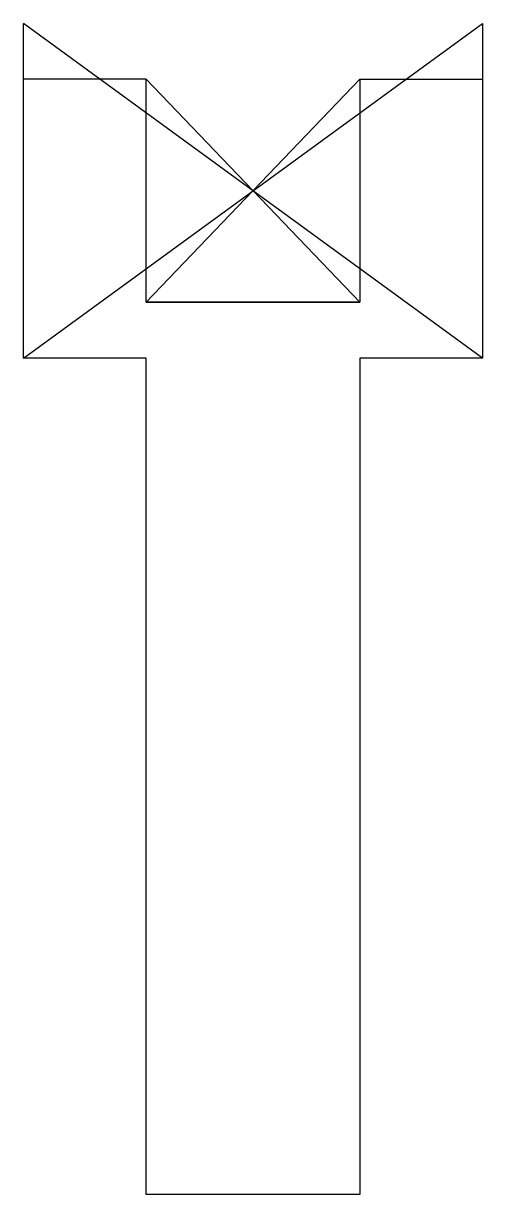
# Model space of a CAD drawing. Header units: millimetres. Extents: x -10.3 to 10.3, y -45 to 7.5.
import ezdxf

# ---------------------------------------------------------------- set-up
doc = ezdxf.new("R2010")
doc.units = ezdxf.units.MM
doc.layers.get('0').update_dxf_attribs({"linetype": 'CONTINUOUS'})

msp = doc.modelspace()

# ---------------------------------------------------------------- linework, layer by layer
for p, q in [((-10.3, -7.5), (-10.3, 7.5)), ((10.3, -7.5), (-10.3, 7.5)), ((-4.8, 5), (-10.3, 5)), ((-4.8, -5), (-4.8, 5)), ((4.8, -5), (-4.8, 5)), ((4.8, 5), (10.3, 5)), ((-4.8, -5), (4.8, -5))]:
    msp.add_line(p, q)
for points in [[(4.8, -7.5), (4.8, -45), (-4.8, -45), (-4.8, -7.5), (-10.3, -7.5), (10.3, 7.5), (10.3, -7.5)], [(4.8, -5), (-4.8, -5), (4.8, 5)]]:
    msp.add_lwpolyline(points, close=True)

doc.saveas('drawing.dxf')
